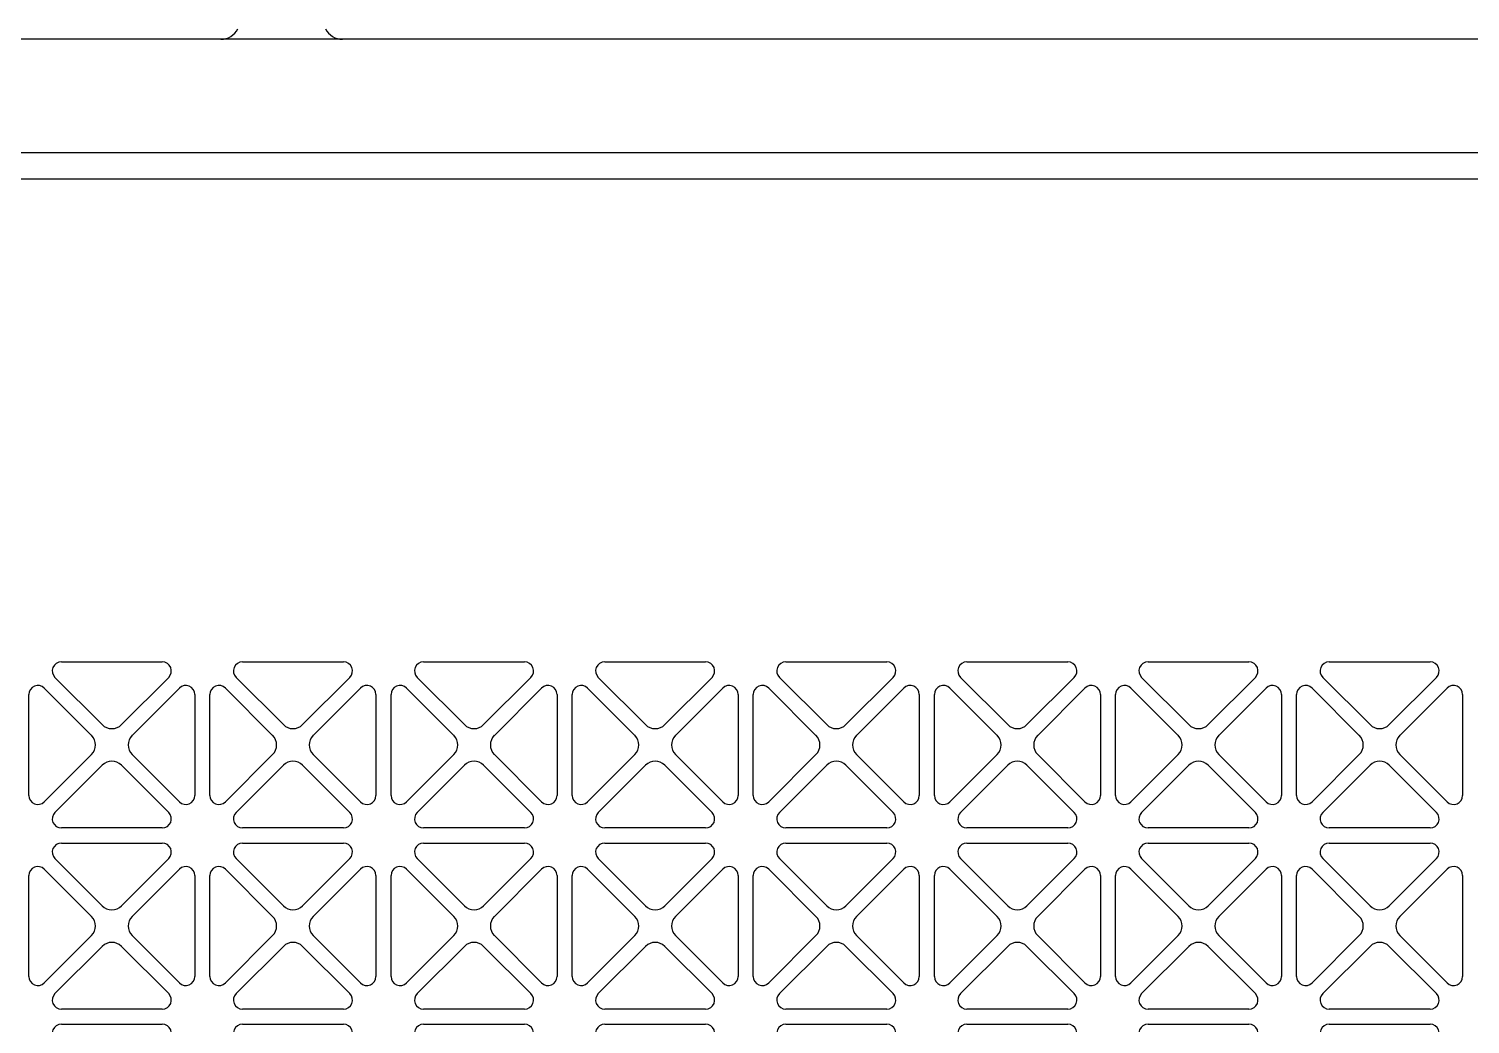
# Model space of a CAD drawing. Header units: millimetres. Extents: x 0 to 87554, y -20854 to 20404.
# Drawn here: x 49153.5 to 49344.5, y 17346.9 to 17478.8 of the extents above; entities that cross this region are included whole.
import ezdxf

# ---------------------------------------------------------------- set-up
doc = ezdxf.new("R2010")
doc.units = ezdxf.units.MM
doc.layers.get('0').update_dxf_attribs({"lineweight": 15})
for name, color, linetype in [('4215-12649_2_1_0', 7, 'Continuous'), ('4215-12661_1_0', 7, 'Continuous'), ('WANGKONG_0', 7, 'Continuous')]:
    doc.layers.add(name, color=color, linetype=linetype)

# ---------------------------------------------------------------- blocks, each defined once
blk = doc.blocks.new('e4tggg')
at = {"layer": '4215-12649_2_1_0', "color": 87, "linetype": 'Continuous'}
for p, q in [((555.31, 319.3), (-175.69, 319.3)), ((-175.69, 304.3), (555.31, 304.3))]:
    blk.add_line(p, q, dxfattribs=at)
for centre, start, end in [((31.75, 321.8), 270, 333.6122), ((47.87, 321.8), 206.3878, 270)]:
    blk.add_arc(centre, 2.5, start, end, dxfattribs=at)
at = {"layer": '4215-12661_1_0', "color": 87, "linetype": 'Continuous'}
blk.add_line((-167.69, 300.8), (546.31, 300.8), dxfattribs=at)
at = {"layer": 'WANGKONG_0', "color": 87, "linetype": 'Continuous'}
for p, q in [((10.62, 236.8), (24, 236.8)), ((34.62, 236.8), (48, 236.8)), ((58.62, 236.8), (72, 236.8)), ((82.62, 236.8), (96, 236.8)), ((106.62, 236.8), (120, 236.8)), ((130.62, 236.8), (144, 236.8)), ((154.62, 236.8), (168, 236.8)), ((178.62, 236.8), (192, 236.8)), ((8.36, 233.34), (14.62, 227.07)), ((16.04, 228.49), (9.77, 234.75)), ((24.85, 234.75), (18.58, 228.49)), ((20, 227.07), (26.26, 233.34)), ((32.36, 233.34), (38.62, 227.07)), ((40.04, 228.49), (33.77, 234.75)), ((48.85, 234.75), (42.58, 228.49)), ((44, 227.07), (50.26, 233.34)), ((56.36, 233.34), (62.62, 227.07)), ((64.04, 228.49), (57.77, 234.75)), ((72.85, 234.75), (66.58, 228.49)), ((68, 227.07), (74.26, 233.34)), ((80.36, 233.34), (86.62, 227.07)), ((88.04, 228.49), (81.77, 234.75)), ((96.85, 234.75), (90.58, 228.49)), ((92, 227.07), (98.26, 233.34)), ((104.36, 233.34), (110.62, 227.07)), ((112.04, 228.49), (105.77, 234.75)), ((120.85, 234.75), (114.58, 228.49)), ((116, 227.07), (122.26, 233.34)), ((128.36, 233.34), (134.62, 227.07)), ((136.04, 228.49), (129.77, 234.75)), ((144.85, 234.75), (138.58, 228.49)), ((140, 227.07), (146.26, 233.34)), ((152.36, 233.34), (158.62, 227.07)), ((160.04, 228.49), (153.77, 234.75)), ((168.85, 234.75), (162.58, 228.49)), ((164, 227.07), (170.26, 233.34)), ((176.36, 233.34), (182.62, 227.07)), ((184.04, 228.49), (177.77, 234.75)), ((192.85, 234.75), (186.58, 228.49)), ((188, 227.07), (194.26, 233.34)), ((6.31, 219.11), (6.31, 232.49)), ((28.31, 232.49), (28.31, 219.11)), ((30.31, 219.11), (30.31, 232.49)), ((52.31, 232.49), (52.31, 219.11)), ((54.31, 219.11), (54.31, 232.49)), ((76.31, 232.49), (76.31, 219.11)), ((78.31, 219.11), (78.31, 232.49)), ((100.31, 232.49), (100.31, 219.11)), ((102.31, 219.11), (102.31, 232.49)), ((124.31, 232.49), (124.31, 219.11)), ((126.31, 219.11), (126.31, 232.49)), ((148.31, 232.49), (148.31, 219.11)), ((150.31, 219.11), (150.31, 232.49)), ((172.31, 232.49), (172.31, 219.11)), ((174.31, 219.11), (174.31, 232.49)), ((196.31, 232.49), (196.31, 219.11)), ((14.62, 224.53), (8.36, 218.26)), ((26.26, 218.26), (20, 224.53)), ((38.62, 224.53), (32.36, 218.26)), ((50.26, 218.26), (44, 224.53)), ((62.62, 224.53), (56.36, 218.26)), ((74.26, 218.26), (68, 224.53)), ((86.62, 224.53), (80.36, 218.26)), ((98.26, 218.26), (92, 224.53)), ((110.62, 224.53), (104.36, 218.26)), ((122.26, 218.26), (116, 224.53)), ((134.62, 224.53), (128.36, 218.26)), ((146.26, 218.26), (140, 224.53)), ((158.62, 224.53), (152.36, 218.26)), ((170.26, 218.26), (164, 224.53)), ((182.62, 224.53), (176.36, 218.26)), ((194.26, 218.26), (188, 224.53)), ((9.77, 216.85), (16.04, 223.11)), ((18.58, 223.11), (24.85, 216.85)), ((33.77, 216.85), (40.04, 223.11)), ((42.58, 223.11), (48.85, 216.85)), ((57.77, 216.85), (64.04, 223.11)), ((66.58, 223.11), (72.85, 216.85)), ((81.77, 216.85), (88.04, 223.11)), ((90.58, 223.11), (96.85, 216.85)), ((105.77, 216.85), (112.04, 223.11)), ((114.58, 223.11), (120.85, 216.85)), ((129.77, 216.85), (136.04, 223.11)), ((138.58, 223.11), (144.85, 216.85)), ((153.77, 216.85), (160.04, 223.11)), ((162.58, 223.11), (168.85, 216.85)), ((177.77, 216.85), (184.04, 223.11)), ((186.58, 223.11), (192.85, 216.85)), ((24, 214.8), (10.62, 214.8)), ((48, 214.8), (34.62, 214.8)), ((72, 214.8), (58.62, 214.8)), ((96, 214.8), (82.62, 214.8)), ((120, 214.8), (106.62, 214.8)), ((144, 214.8), (130.62, 214.8)), ((168, 214.8), (154.62, 214.8)), ((192, 214.8), (178.62, 214.8)), ((10.62, 212.8), (24, 212.8)), ((34.62, 212.8), (48, 212.8)), ((58.62, 212.8), (72, 212.8)), ((82.62, 212.8), (96, 212.8)), ((106.62, 212.8), (120, 212.8)), ((130.62, 212.8), (144, 212.8)), ((154.62, 212.8), (168, 212.8)), ((178.62, 212.8), (192, 212.8)), ((16.04, 204.49), (9.77, 210.75)), ((24.85, 210.75), (18.58, 204.49)), ((40.04, 204.49), (33.77, 210.75)), ((48.85, 210.75), (42.58, 204.49)), ((64.04, 204.49), (57.77, 210.75)), ((72.85, 210.75), (66.58, 204.49)), ((88.04, 204.49), (81.77, 210.75)), ((96.85, 210.75), (90.58, 204.49)), ((112.04, 204.49), (105.77, 210.75)), ((120.85, 210.75), (114.58, 204.49)), ((136.04, 204.49), (129.77, 210.75)), ((144.85, 210.75), (138.58, 204.49)), ((160.04, 204.49), (153.77, 210.75)), ((168.85, 210.75), (162.58, 204.49)), ((184.04, 204.49), (177.77, 210.75)), ((192.85, 210.75), (186.58, 204.49)), ((6.31, 195.11), (6.31, 208.49)), ((8.36, 209.34), (14.62, 203.07)), ((20, 203.07), (26.26, 209.34)), ((28.31, 208.49), (28.31, 195.11)), ((30.31, 195.11), (30.31, 208.49)), ((32.36, 209.34), (38.62, 203.07)), ((44, 203.07), (50.26, 209.34)), ((52.31, 208.49), (52.31, 195.11)), ((54.31, 195.11), (54.31, 208.49)), ((56.36, 209.34), (62.62, 203.07)), ((68, 203.07), (74.26, 209.34)), ((76.31, 208.49), (76.31, 195.11)), ((78.31, 195.11), (78.31, 208.49)), ((80.36, 209.34), (86.62, 203.07)), ((92, 203.07), (98.26, 209.34)), ((100.31, 208.49), (100.31, 195.11)), ((102.31, 195.11), (102.31, 208.49)), ((104.36, 209.34), (110.62, 203.07)), ((116, 203.07), (122.26, 209.34)), ((124.31, 208.49), (124.31, 195.11)), ((126.31, 195.11), (126.31, 208.49)), ((128.36, 209.34), (134.62, 203.07)), ((140, 203.07), (146.26, 209.34)), ((148.31, 208.49), (148.31, 195.11)), ((150.31, 195.11), (150.31, 208.49)), ((152.36, 209.34), (158.62, 203.07)), ((164, 203.07), (170.26, 209.34)), ((172.31, 208.49), (172.31, 195.11)), ((174.31, 195.11), (174.31, 208.49)), ((176.36, 209.34), (182.62, 203.07)), ((188, 203.07), (194.26, 209.34)), ((196.31, 208.49), (196.31, 195.11)), ((14.62, 200.53), (8.36, 194.26)), ((9.77, 192.85), (16.04, 199.11)), ((18.58, 199.11), (24.85, 192.85)), ((26.26, 194.26), (20, 200.53)), ((38.62, 200.53), (32.36, 194.26)), ((33.77, 192.85), (40.04, 199.11)), ((42.58, 199.11), (48.85, 192.85)), ((50.26, 194.26), (44, 200.53)), ((62.62, 200.53), (56.36, 194.26)), ((57.77, 192.85), (64.04, 199.11)), ((66.58, 199.11), (72.85, 192.85)), ((74.26, 194.26), (68, 200.53)), ((86.62, 200.53), (80.36, 194.26)), ((81.77, 192.85), (88.04, 199.11)), ((90.58, 199.11), (96.85, 192.85)), ((98.26, 194.26), (92, 200.53)), ((110.62, 200.53), (104.36, 194.26)), ((105.77, 192.85), (112.04, 199.11)), ((114.58, 199.11), (120.85, 192.85)), ((122.26, 194.26), (116, 200.53)), ((134.62, 200.53), (128.36, 194.26)), ((129.77, 192.85), (136.04, 199.11)), ((138.58, 199.11), (144.85, 192.85)), ((146.26, 194.26), (140, 200.53)), ((158.62, 200.53), (152.36, 194.26)), ((153.77, 192.85), (160.04, 199.11)), ((162.58, 199.11), (168.85, 192.85)), ((170.26, 194.26), (164, 200.53)), ((182.62, 200.53), (176.36, 194.26)), ((177.77, 192.85), (184.04, 199.11)), ((186.58, 199.11), (192.85, 192.85)), ((194.26, 194.26), (188, 200.53)), ((24, 190.8), (10.62, 190.8)), ((48, 190.8), (34.62, 190.8)), ((72, 190.8), (58.62, 190.8)), ((96, 190.8), (82.62, 190.8)), ((120, 190.8), (106.62, 190.8)), ((144, 190.8), (130.62, 190.8)), ((168, 190.8), (154.62, 190.8)), ((192, 190.8), (178.62, 190.8)), ((10.62, 188.8), (24, 188.8)), ((34.62, 188.8), (48, 188.8)), ((58.62, 188.8), (72, 188.8)), ((82.62, 188.8), (96, 188.8)), ((106.62, 188.8), (120, 188.8)), ((130.62, 188.8), (144, 188.8)), ((154.62, 188.8), (168, 188.8)), ((178.62, 188.8), (192, 188.8))]:
    blk.add_line(p, q, dxfattribs=at)
for centre, radius, start, end in [((10.62, 235.6), 1.2, 90, 225), ((24, 235.6), 1.2, 315, 90), ((34.62, 235.6), 1.2, 90, 225), ((48, 235.6), 1.2, 315, 90), ((58.62, 235.6), 1.2, 90, 225), ((72, 235.6), 1.2, 315, 90), ((82.62, 235.6), 1.2, 90, 225), ((96, 235.6), 1.2, 315, 90), ((106.62, 235.6), 1.2, 90, 225), ((120, 235.6), 1.2, 315, 90), ((130.62, 235.6), 1.2, 90, 225), ((144, 235.6), 1.2, 315, 90), ((154.62, 235.6), 1.2, 90, 225), ((168, 235.6), 1.2, 315, 90), ((178.62, 235.6), 1.2, 90, 225), ((192, 235.6), 1.2, 315, 90), ((7.51, 232.49), 1.2, 45, 180), ((27.11, 232.49), 1.2, 0, 135), ((31.51, 232.49), 1.2, 45, 180), ((51.11, 232.49), 1.2, 0, 135), ((55.51, 232.49), 1.2, 45, 180), ((75.11, 232.49), 1.2, 0, 135), ((79.51, 232.49), 1.2, 45, 180), ((99.11, 232.49), 1.2, 0, 135), ((103.51, 232.49), 1.2, 45, 180), ((123.11, 232.49), 1.2, 0, 135), ((127.51, 232.49), 1.2, 45, 180), ((147.11, 232.49), 1.2, 0, 135), ((151.51, 232.49), 1.2, 45, 180), ((171.11, 232.49), 1.2, 0, 135), ((175.51, 232.49), 1.2, 45, 180), ((195.11, 232.49), 1.2, 0, 135), ((17.31, 229.76), 1.8, 225, 315), ((41.31, 229.76), 1.8, 225, 315), ((65.31, 229.76), 1.8, 225, 315), ((89.31, 229.76), 1.8, 225, 315), ((113.31, 229.76), 1.8, 225, 315), ((137.31, 229.76), 1.8, 225, 315), ((161.31, 229.76), 1.8, 225, 315), ((185.31, 229.76), 1.8, 225, 315), ((13.35, 225.8), 1.8, 315, 45), ((21.27, 225.8), 1.8, 135, 225), ((37.35, 225.8), 1.8, 315, 45), ((45.27, 225.8), 1.8, 135, 225), ((61.35, 225.8), 1.8, 315, 45), ((69.27, 225.8), 1.8, 135, 225), ((85.35, 225.8), 1.8, 315, 45), ((93.27, 225.8), 1.8, 135, 225), ((109.35, 225.8), 1.8, 315, 45), ((117.27, 225.8), 1.8, 135, 225), ((133.35, 225.8), 1.8, 315, 45), ((141.27, 225.8), 1.8, 135, 225), ((157.35, 225.8), 1.8, 315, 45), ((165.27, 225.8), 1.8, 135, 225), ((181.35, 225.8), 1.8, 315, 45), ((189.27, 225.8), 1.8, 135, 225), ((17.31, 221.84), 1.8, 45, 135), ((41.31, 221.84), 1.8, 45, 135), ((65.31, 221.84), 1.8, 45, 135), ((89.31, 221.84), 1.8, 45, 135), ((113.31, 221.84), 1.8, 45, 135), ((137.31, 221.84), 1.8, 45, 135), ((161.31, 221.84), 1.8, 45, 135), ((185.31, 221.84), 1.8, 45, 135), ((7.51, 219.11), 1.2, 180, 315), ((27.11, 219.11), 1.2, 225, 0), ((31.51, 219.11), 1.2, 180, 315), ((51.11, 219.11), 1.2, 225, 0), ((55.51, 219.11), 1.2, 180, 315), ((75.11, 219.11), 1.2, 225, 0), ((79.51, 219.11), 1.2, 180, 315), ((99.11, 219.11), 1.2, 225, 0), ((103.51, 219.11), 1.2, 180, 315), ((123.11, 219.11), 1.2, 225, 0), ((127.51, 219.11), 1.2, 180, 315), ((147.11, 219.11), 1.2, 225, 0), ((151.51, 219.11), 1.2, 180, 315), ((171.11, 219.11), 1.2, 225, 0), ((175.51, 219.11), 1.2, 180, 315), ((195.11, 219.11), 1.2, 225, 0), ((10.62, 216), 1.2, 135, 270), ((24, 216), 1.2, 270, 45), ((34.62, 216), 1.2, 135, 270), ((48, 216), 1.2, 270, 45), ((58.62, 216), 1.2, 135, 270), ((72, 216), 1.2, 270, 45), ((82.62, 216), 1.2, 135, 270), ((96, 216), 1.2, 270, 45), ((106.62, 216), 1.2, 135, 270), ((120, 216), 1.2, 270, 45), ((130.62, 216), 1.2, 135, 270), ((144, 216), 1.2, 270, 45), ((154.62, 216), 1.2, 135, 270), ((168, 216), 1.2, 270, 45), ((178.62, 216), 1.2, 135, 270), ((192, 216), 1.2, 270, 45), ((10.62, 211.6), 1.2, 90, 225), ((24, 211.6), 1.2, 315, 90), ((34.62, 211.6), 1.2, 90, 225), ((48, 211.6), 1.2, 315, 90), ((58.62, 211.6), 1.2, 90, 225), ((72, 211.6), 1.2, 315, 90), ((82.62, 211.6), 1.2, 90, 225), ((96, 211.6), 1.2, 315, 90), ((106.62, 211.6), 1.2, 90, 225), ((120, 211.6), 1.2, 315, 90), ((130.62, 211.6), 1.2, 90, 225), ((144, 211.6), 1.2, 315, 90), ((154.62, 211.6), 1.2, 90, 225), ((168, 211.6), 1.2, 315, 90), ((178.62, 211.6), 1.2, 90, 225), ((192, 211.6), 1.2, 315, 90), ((7.51, 208.49), 1.2, 45, 180), ((27.11, 208.49), 1.2, 0, 135), ((31.51, 208.49), 1.2, 45, 180), ((51.11, 208.49), 1.2, 0, 135), ((55.51, 208.49), 1.2, 45, 180), ((75.11, 208.49), 1.2, 0, 135), ((79.51, 208.49), 1.2, 45, 180), ((99.11, 208.49), 1.2, 0, 135), ((103.51, 208.49), 1.2, 45, 180), ((123.11, 208.49), 1.2, 0, 135), ((127.51, 208.49), 1.2, 45, 180), ((147.11, 208.49), 1.2, 0, 135), ((151.51, 208.49), 1.2, 45, 180), ((171.11, 208.49), 1.2, 0, 135), ((175.51, 208.49), 1.2, 45, 180), ((195.11, 208.49), 1.2, 0, 135), ((17.31, 205.76), 1.8, 225, 315), ((41.31, 205.76), 1.8, 225, 315), ((65.31, 205.76), 1.8, 225, 315), ((89.31, 205.76), 1.8, 225, 315), ((113.31, 205.76), 1.8, 225, 315), ((137.31, 205.76), 1.8, 225, 315), ((161.31, 205.76), 1.8, 225, 315), ((185.31, 205.76), 1.8, 225, 315), ((13.35, 201.8), 1.8, 315, 45), ((21.27, 201.8), 1.8, 135, 225), ((37.35, 201.8), 1.8, 315, 45), ((45.27, 201.8), 1.8, 135, 225), ((61.35, 201.8), 1.8, 315, 45), ((69.27, 201.8), 1.8, 135, 225), ((85.35, 201.8), 1.8, 315, 45), ((93.27, 201.8), 1.8, 135, 225), ((109.35, 201.8), 1.8, 315, 45), ((117.27, 201.8), 1.8, 135, 225), ((133.35, 201.8), 1.8, 315, 45), ((141.27, 201.8), 1.8, 135, 225), ((157.35, 201.8), 1.8, 315, 45), ((165.27, 201.8), 1.8, 135, 225), ((181.35, 201.8), 1.8, 315, 45), ((189.27, 201.8), 1.8, 135, 225), ((17.31, 197.84), 1.8, 45, 135), ((41.31, 197.84), 1.8, 45, 135), ((65.31, 197.84), 1.8, 45, 135), ((89.31, 197.84), 1.8, 45, 135), ((113.31, 197.84), 1.8, 45, 135), ((137.31, 197.84), 1.8, 45, 135), ((161.31, 197.84), 1.8, 45, 135), ((185.31, 197.84), 1.8, 45, 135), ((7.51, 195.11), 1.2, 180, 315), ((27.11, 195.11), 1.2, 225, 0), ((31.51, 195.11), 1.2, 180, 315), ((51.11, 195.11), 1.2, 225, 0), ((55.51, 195.11), 1.2, 180, 315), ((75.11, 195.11), 1.2, 225, 0), ((79.51, 195.11), 1.2, 180, 315), ((99.11, 195.11), 1.2, 225, 0), ((103.51, 195.11), 1.2, 180, 315), ((123.11, 195.11), 1.2, 225, 0), ((127.51, 195.11), 1.2, 180, 315), ((147.11, 195.11), 1.2, 225, 0), ((151.51, 195.11), 1.2, 180, 315), ((171.11, 195.11), 1.2, 225, 0), ((175.51, 195.11), 1.2, 180, 315), ((195.11, 195.11), 1.2, 225, 0), ((10.62, 192), 1.2, 135, 270), ((24, 192), 1.2, 270, 45), ((34.62, 192), 1.2, 135, 270), ((48, 192), 1.2, 270, 45), ((58.62, 192), 1.2, 135, 270), ((72, 192), 1.2, 270, 45), ((82.62, 192), 1.2, 135, 270), ((96, 192), 1.2, 270, 45), ((106.62, 192), 1.2, 135, 270), ((120, 192), 1.2, 270, 45), ((130.62, 192), 1.2, 135, 270), ((144, 192), 1.2, 270, 45), ((154.62, 192), 1.2, 135, 270), ((168, 192), 1.2, 270, 45), ((178.62, 192), 1.2, 135, 270), ((192, 192), 1.2, 270, 45), ((10.62, 187.6), 1.2, 90, 225), ((24, 187.6), 1.2, 315, 90), ((34.62, 187.6), 1.2, 90, 225), ((48, 187.6), 1.2, 315, 90), ((58.62, 187.6), 1.2, 90, 225), ((72, 187.6), 1.2, 315, 90), ((82.62, 187.6), 1.2, 90, 225), ((96, 187.6), 1.2, 315, 90), ((106.62, 187.6), 1.2, 90, 225), ((120, 187.6), 1.2, 315, 90), ((130.62, 187.6), 1.2, 90, 225), ((144, 187.6), 1.2, 315, 90), ((154.62, 187.6), 1.2, 90, 225), ((168, 187.6), 1.2, 315, 90), ((178.62, 187.6), 1.2, 90, 225), ((192, 187.6), 1.2, 315, 90)]:
    blk.add_arc(centre, radius, start, end, dxfattribs=at)

msp = doc.modelspace()

# ---------------------------------------------------------------- block references
at = {"lineweight": -3}
msp.add_blockref('e4tggg', (49147.147, 17158.127, 19235.731), dxfattribs=at)

doc.saveas('drawing.dxf')
